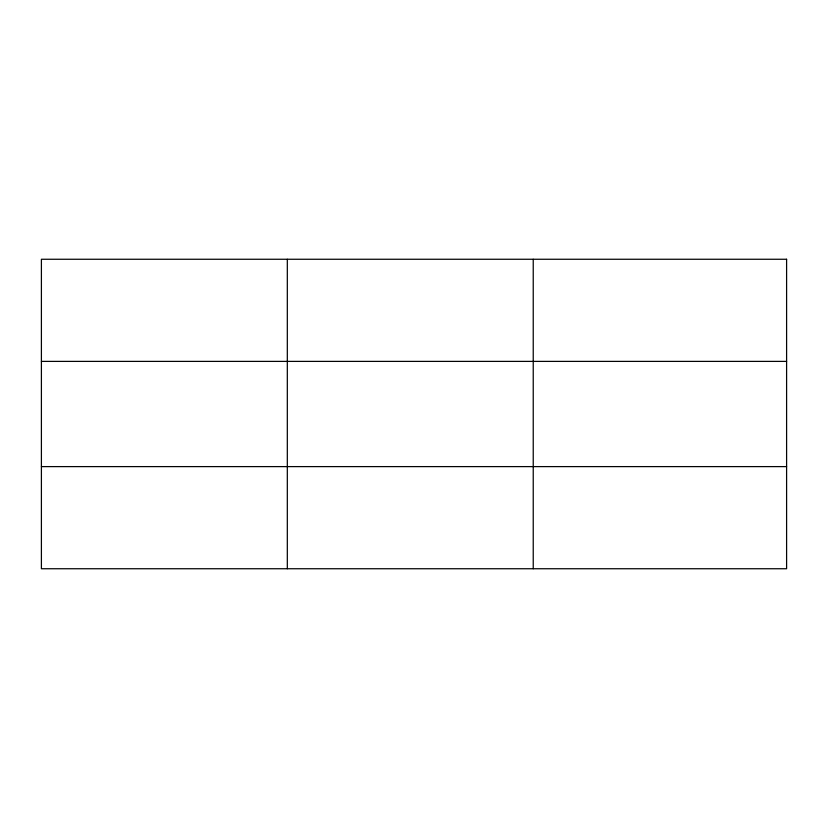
<?xml version="1.0" encoding="UTF-8"?>
<svg xmlns="http://www.w3.org/2000/svg" width="828" height="828" viewBox="0 0 828 828"><rect width="100%" height="100%" fill="white"/><g stroke="black" fill="none" stroke-linecap="round" stroke-linejoin="round"><path stroke-width="1.24" d="M287.316 259.257L287.316 568.743M533.232 259.257L533.232 568.743M41.4 361.391L786.6 361.391M41.4 466.609L786.6 466.609M786.6 259.257L786.6 568.743L41.4 568.743L41.4 259.257L786.6 259.257"/></g></svg>
